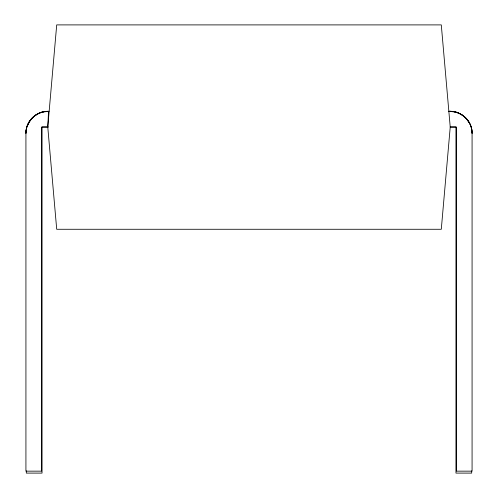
<?xml version="1.0" encoding="UTF-8"?>
<svg xmlns="http://www.w3.org/2000/svg" width="498" height="498" viewBox="0 0 498 498"><rect width="100%" height="100%" fill="white"/><g stroke="black" fill="none" stroke-linecap="round" stroke-linejoin="round"><path stroke-width="0.75" d="M47.771 127.083L56.71 24.9L441.29 24.9L450.229 127.083L441.29 229.273L56.71 229.273L47.771 127.083L48.543 111.365L42.374 112.081A22.012 22.012 0 0 0 25.927 133.377L25.927 471.152L41.645 471.152L41.645 127.083L48.138 127.083M49.159 111.241L48.325 111.241A22.012 22.012 0 0 0 32.495 117.964M448.841 111.241L449.675 111.241A22.012 22.012 0 0 1 465.505 117.964M48.094 126.959L42.037 126.959L42.037 473.1L26.319 473.1L26.319 470.853M450.217 126.959L455.963 126.959L455.963 473.1L471.681 473.1L471.681 470.853M450.229 127.083L456.355 127.083L456.355 471.152L472.073 471.152L472.073 133.377C472.434 121.12 461.061 110.519 448.854 111.365C461.086 110.432 472.378 121.151 472.073 133.377A22.012 22.012 0 0 0 455.626 112.081L450.136 111.446M26.438 130.949A22.012 22.012 0 0 1 26.649 129.424M27.919 125.004A22.012 22.012 0 0 1 30.982 119.694M467.018 119.694A22.012 22.012 0 0 1 468.736 122.247M26.064 130.781L25.927 133.377C25.597 121.643 36.173 110.979 47.939 111.365C37.132 111.104 27.066 120.018 26.064 130.781"/></g></svg>
